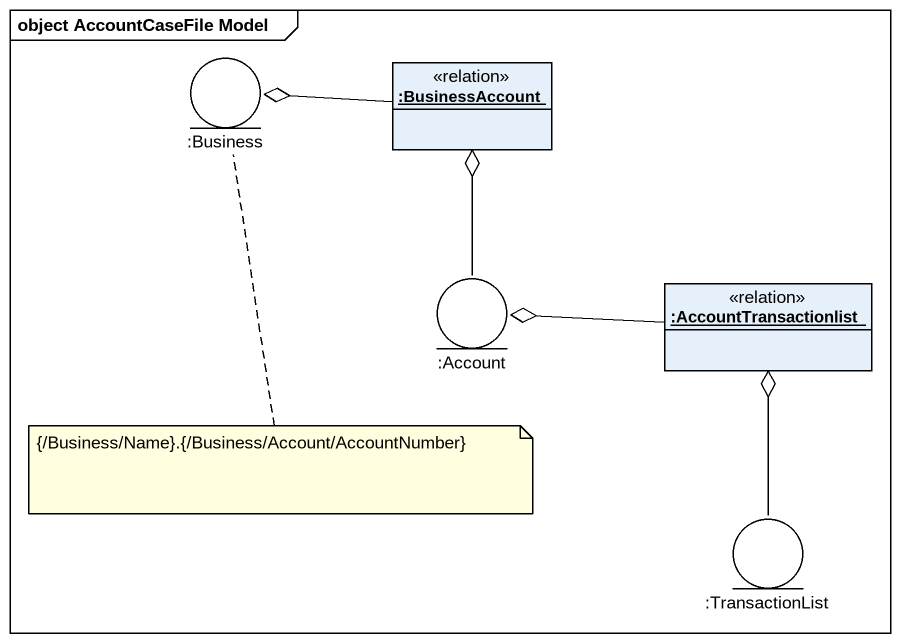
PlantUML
@startuml
mainframe object AccountCaseFile Model
allowmixing
hide circle
hide empty members
entity ":Business" as Business
object ":BusinessAccount" as BusinessAccount <<relation>>
entity ":Account" as Account
object ":AccountTransactionlist" as AccountTransactionlist <<relation>>
entity ":TransactionList" as TransactionList
BusinessAccount -left-o Business
Account -up-o BusinessAccount
AccountTransactionlist -left-o Account
TransactionList -up-o AccountTransactionlist
note bottom of Business : {/Business/Name}.{/Business/Account/AccountNumber}
@enduml
